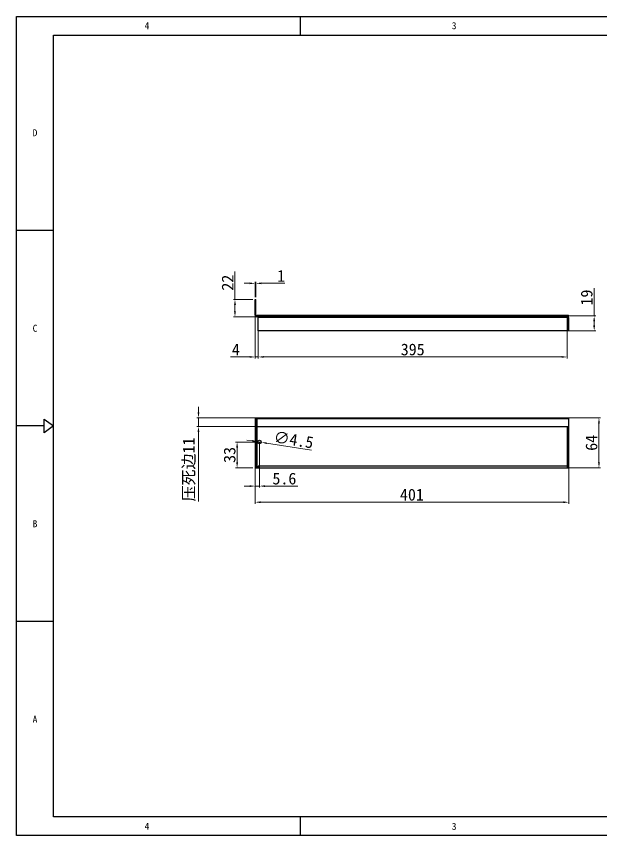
# Model space of a CAD drawing. Header units: millimetres. Extents: x 10653 to 40244, y 19163 to 29561.
# Drawn here: x 35261 to 36008, y 19564 to 20612 of the extents above; entities that cross this region are included whole.
import ezdxf
from ezdxf.enums import TextEntityAlignment as Align

# ---------------------------------------------------------------- set-up
doc = ezdxf.new("R2010")
doc.units = ezdxf.units.MM
doc.header["$PDSIZE"] = -1
doc.layers.add('02___PRT_ALL_AXES', color=7, linetype='Continuous')
doc.layers.add('print', color=30, linetype='Continuous')
doc.layers.add('dim', color=2, linetype='Continuous', lineweight=9)
doc.styles.add('Dartop', font='')
doc.styles.get('Dartop').set_extended_font_data('FangSong_GB2312')
doc.dimstyles.new('3', dxfattribs={"dimtxt": 15, "dimasz": 7, "dimexe": 2, "dimexo": 3, "dimgap": 2, "dimtad": 1, "dimzin": 9, "dimdsep": 46, "dimtxsty": 'Standard', "dimcen": 1, "dimadec": 1, "dimazin": 2, "dimtfac": 0.5, "dimtmove": 0, "dimatfit": 3, "dimfxl": 0, "dimtolj": 1, "dimlwd": 9, "dimlwe": 9, "dimarcsym": 0})

# ---------------------------------------------------------------- blocks, each defined once
blk = doc.blocks.new('*D311')
at = {"layer": 'Defpoints', "color": 0, "lineweight": 9, "transparency": 16777216}
for p in [(35965, 20221.2), (35570, 20217.8), (35965, 20176.1)]:
    blk.add_point(p, dxfattribs=at)
at = {"layer": 'dim', "color": 0, "lineweight": 9, "transparency": 16777216}
for p, q in [((35570, 20214.8), (35570, 20174.1)), ((35965, 20218.2), (35965, 20174.1)), ((35577, 20176.1), (35958, 20176.1))]:
    blk.add_line(p, q, dxfattribs=at)
for points in [[(35577, 20177.3), (35577, 20175), (35570, 20176.1)], [(35958, 20177.3), (35958, 20175), (35965, 20176.1)]]:
    blk.add_solid(points, dxfattribs=at)
at = {"layer": 'dim', "color": 0, "lineweight": 9, "transparency": 16777216, "insert": (35767.5, 20185.6), "char_height": 15, "attachment_point": 5}
blk.add_mtext('\\A1;395', dxfattribs=at)
blk = doc.blocks.new('*D312')
at = {"layer": 'Defpoints', "color": 0, "lineweight": 9, "transparency": 16777216}
for p in [(35566, 20239.6), (35570, 20217.8), (35570, 20176.1)]:
    blk.add_point(p, dxfattribs=at)
at = {"layer": 'dim', "color": 0, "lineweight": 9, "transparency": 16777216}
for p, q in [((35566, 20236.6), (35566, 20174.1)), ((35570, 20214.8), (35570, 20174.1)), ((35559, 20176.1), (35534.3, 20176.1)), ((35570, 20176.1), (35566, 20176.1)), ((35577, 20176.1), (35584, 20176.1))]:
    blk.add_line(p, q, dxfattribs=at)
for points in [[(35559, 20177.3), (35559, 20175), (35566, 20176.1)], [(35577, 20177.3), (35577, 20175), (35570, 20176.1)]]:
    blk.add_solid(points, dxfattribs=at)
at = {"layer": 'dim', "color": 0, "lineweight": 9, "transparency": 16777216, "insert": (35541.3, 20185.6), "char_height": 15, "attachment_point": 5}
blk.add_mtext('\\A1;4', dxfattribs=at)
blk = doc.blocks.new('*D313')
at = {"layer": 'Defpoints', "color": 0, "lineweight": 9, "transparency": 16777216}
for p in [(35962.1, 20228.6), (35999.6, 20228.6), (35956.3, 20209.6)]:
    blk.add_point(p, dxfattribs=at)
at = {"layer": 'dim', "color": 0, "lineweight": 9, "transparency": 16777216}
for p, q in [((35999.6, 20228.6), (35999.6, 20264.1)), ((35965.1, 20228.6), (36001.6, 20228.6)), ((35999.6, 20216.6), (35999.6, 20221.6)), ((35959.3, 20209.6), (36001.6, 20209.6))]:
    blk.add_line(p, q, dxfattribs=at)
for points in [[(35998.4, 20221.6), (36000.8, 20221.6), (35999.6, 20228.6)], [(35998.4, 20216.6), (36000.8, 20216.6), (35999.6, 20209.6)]]:
    blk.add_solid(points, dxfattribs=at)
at = {"layer": 'dim', "color": 0, "lineweight": 9, "transparency": 16777216, "insert": (35990.1, 20252.1), "char_height": 15, "attachment_point": 5, "rotation": 90}
blk.add_mtext('\\A1;19', dxfattribs=at)
blk = doc.blocks.new('*D314')
at = {"layer": 'Defpoints', "color": 0, "lineweight": 9, "transparency": 16777216}
for p in [(35566, 20249.6), (35540.2, 20227.6), (35570, 20227.6)]:
    blk.add_point(p, dxfattribs=at)
at = {"layer": 'dim', "color": 0, "lineweight": 9, "transparency": 16777216}
for p, q in [((35540.2, 20249.6), (35540.2, 20285.6)), ((35563, 20249.6), (35538.2, 20249.6)), ((35540.2, 20234.6), (35540.2, 20242.6)), ((35567, 20227.6), (35538.2, 20227.6))]:
    blk.add_line(p, q, dxfattribs=at)
for points in [[(35539, 20242.6), (35541.4, 20242.6), (35540.2, 20249.6)], [(35539, 20234.6), (35541.4, 20234.6), (35540.2, 20227.6)]]:
    blk.add_solid(points, dxfattribs=at)
at = {"layer": 'dim', "color": 0, "lineweight": 9, "transparency": 16777216, "insert": (35530.7, 20271.1), "char_height": 15, "attachment_point": 5, "rotation": 90}
blk.add_mtext('\\A1;22', dxfattribs=at)
blk = doc.blocks.new('*D315')
at = {"layer": 'Defpoints', "color": 0, "lineweight": 9, "transparency": 16777216}
for p in [(35566, 20270.3), (35566, 20249.6), (35567, 20249.6)]:
    blk.add_point(p, dxfattribs=at)
at = {"layer": 'dim', "color": 0, "lineweight": 9, "transparency": 16777216}
for p, q in [((35566, 20252.6), (35566, 20272.3)), ((35567, 20252.6), (35567, 20272.3)), ((35559, 20270.3), (35552, 20270.3)), ((35566, 20270.3), (35567, 20270.3)), ((35574, 20270.3), (35603.8, 20270.3))]:
    blk.add_line(p, q, dxfattribs=at)
for points in [[(35559, 20271.4), (35559, 20269.1), (35566, 20270.3)], [(35574, 20271.4), (35574, 20269.1), (35567, 20270.3)]]:
    blk.add_solid(points, dxfattribs=at)
at = {"layer": 'dim', "color": 0, "lineweight": 9, "transparency": 16777216, "insert": (35599.3, 20279.8), "char_height": 15, "attachment_point": 5}
blk.add_mtext('\\A1;1', dxfattribs=at)
blk = doc.blocks.new('*D316')
at = {"layer": 'Defpoints', "color": 0, "lineweight": 9, "transparency": 16777216}
for p in [(35569.4, 20067.7), (35573.8, 20067)]:
    blk.add_point(p, dxfattribs=at)
at = {"layer": 'dim', "color": 0, "lineweight": 9, "transparency": 16777216}
for p, q in [((35562.4, 20068.7), (35555.5, 20069.8)), ((35569.4, 20067.7), (35573.8, 20067)), ((35637.9, 20057.1), (35580.7, 20065.9))]:
    blk.add_line(p, q, dxfattribs=at)
for points in [[(35562.6, 20069.9), (35562.3, 20067.6), (35569.4, 20067.7)], [(35580.9, 20067.1), (35580.5, 20064.8), (35573.8, 20067)]]:
    blk.add_solid(points, dxfattribs=at)
at = {"layer": 'dim', "color": 0, "lineweight": 9, "transparency": 16777216, "insert": (35615.2, 20070.2), "char_height": 15, "attachment_point": 5, "rotation": 351.2075}
blk.add_mtext('\\A1;∅4.5', dxfattribs=at)
blk = doc.blocks.new('*D317')
at = {"layer": 'Defpoints', "color": 0, "lineweight": 9, "transparency": 16777216}
for p in [(35493.5, 20098.3), (35778.8, 20098.3), (35778.6, 20087.3)]:
    blk.add_point(p, dxfattribs=at)
at = {"layer": 'dim', "color": 0, "lineweight": 9, "transparency": 16777216}
for p, q in [((35493.5, 20105.3), (35493.5, 20112.3)), ((35775.8, 20098.3), (35491.5, 20098.3)), ((35493.5, 20098.3), (35493.5, 20087.3)), ((35775.6, 20087.3), (35491.5, 20087.3)), ((35493.5, 20080.3), (35493.5, 19991.2))]:
    blk.add_line(p, q, dxfattribs=at)
for points in [[(35492.4, 20105.3), (35494.7, 20105.3), (35493.5, 20098.3)], [(35492.4, 20080.3), (35494.7, 20080.3), (35493.5, 20087.3)]]:
    blk.add_solid(points, dxfattribs=at)
at = {"layer": 'dim', "color": 0, "lineweight": 9, "transparency": 16777216, "insert": (35481.8, 20032.3), "char_height": 15, "attachment_point": 5, "rotation": 90}
blk.add_mtext('\\A1;{\\fSimSun|b0|i0|c134|p2;压死边}11', dxfattribs=at)
blk = doc.blocks.new('*D318')
at = {"layer": 'Defpoints', "color": 0, "lineweight": 9, "transparency": 16777216}
for p in [(35566, 20069.8), (35571.6, 20070.5), (35566, 20011)]:
    blk.add_point(p, dxfattribs=at)
at = {"layer": 'dim', "color": 0, "lineweight": 9, "transparency": 16777216}
for p, q in [((35566, 20066.8), (35566, 20009)), ((35571.6, 20067.5), (35571.6, 20009)), ((35559, 20011), (35552, 20011)), ((35566, 20011), (35571.6, 20011)), ((35578.6, 20011), (35620.4, 20011))]:
    blk.add_line(p, q, dxfattribs=at)
for points in [[(35559, 20012.1), (35559, 20009.8), (35566, 20011)], [(35578.6, 20012.1), (35578.6, 20009.8), (35571.6, 20011)]]:
    blk.add_solid(points, dxfattribs=at)
at = {"layer": 'dim', "color": 0, "lineweight": 9, "transparency": 16777216, "insert": (35603.4, 20020.5), "char_height": 15, "attachment_point": 5}
blk.add_mtext('\\A1;5.6', dxfattribs=at)
blk = doc.blocks.new('*D319')
at = {"layer": 'Defpoints', "color": 0, "lineweight": 9, "transparency": 16777216}
for p in [(35571.6, 20067.3), (35542.9, 20034.3), (35566, 20034.3)]:
    blk.add_point(p, dxfattribs=at)
at = {"layer": 'dim', "color": 0, "lineweight": 9, "transparency": 16777216}
for p, q in [((35568.6, 20067.3), (35540.9, 20067.3)), ((35542.9, 20060.3), (35542.9, 20041.3)), ((35563, 20034.3), (35540.9, 20034.3))]:
    blk.add_line(p, q, dxfattribs=at)
for points in [[(35541.8, 20060.3), (35544.1, 20060.3), (35542.9, 20067.3)], [(35541.8, 20041.3), (35544.1, 20041.3), (35542.9, 20034.3)]]:
    blk.add_solid(points, dxfattribs=at)
at = {"layer": 'dim', "color": 0, "lineweight": 9, "transparency": 16777216, "insert": (35533.4, 20050.8), "char_height": 15, "attachment_point": 5, "rotation": 90}
blk.add_mtext('\\A1;33', dxfattribs=at)
blk = doc.blocks.new('*D320')
at = {"layer": 'Defpoints', "color": 0, "lineweight": 9, "transparency": 16777216}
for p in [(35566, 20043), (35967, 20043), (35967, 19990.4)]:
    blk.add_point(p, dxfattribs=at)
at = {"layer": 'dim', "color": 0, "lineweight": 9, "transparency": 16777216}
for p, q in [((35566, 20040), (35566, 19988.4)), ((35967, 20040), (35967, 19988.4)), ((35573, 19990.4), (35960, 19990.4))]:
    blk.add_line(p, q, dxfattribs=at)
for points in [[(35573, 19991.5), (35573, 19989.2), (35566, 19990.4)], [(35960, 19991.5), (35960, 19989.2), (35967, 19990.4)]]:
    blk.add_solid(points, dxfattribs=at)
at = {"layer": 'dim', "color": 0, "lineweight": 9, "transparency": 16777216, "insert": (35766.5, 19999.9), "char_height": 15, "attachment_point": 5}
blk.add_mtext('\\A1;401', dxfattribs=at)
blk = doc.blocks.new('*D321')
at = {"layer": 'Defpoints', "color": 0, "lineweight": 9, "transparency": 16777216}
for p in [(35952.3, 20098.3), (36005.7, 20098.3), (35955.4, 20034.3)]:
    blk.add_point(p, dxfattribs=at)
at = {"layer": 'dim', "color": 0, "lineweight": 9, "transparency": 16777216}
for p, q in [((35955.3, 20098.3), (36007.7, 20098.3)), ((36005.7, 20041.3), (36005.7, 20091.3)), ((35958.4, 20034.3), (36007.7, 20034.3))]:
    blk.add_line(p, q, dxfattribs=at)
for points in [[(36004.6, 20091.3), (36006.9, 20091.3), (36005.7, 20098.3)], [(36004.6, 20041.3), (36006.9, 20041.3), (36005.7, 20034.3)]]:
    blk.add_solid(points, dxfattribs=at)
at = {"layer": 'dim', "color": 0, "lineweight": 9, "transparency": 16777216, "insert": (35996.2, 20066.3), "char_height": 15, "attachment_point": 5, "rotation": 90}
blk.add_mtext('\\A1;64', dxfattribs=at)

msp = doc.modelspace()

# ---------------------------------------------------------------- linework, layer by layer
at = {"color": 0}
for p, q in [((35624.058, 20587.823), (35624.058, 20611.632)), ((35308.24, 19587.833), (35308.24, 20587.823)), ((35308.24, 20587.823), (36725.583, 20587.823)), ((35308.24, 20337.825), (35260.621, 20337.825)), ((35296.335, 20087.828), (35260.621, 20087.828)), ((35308.24, 19837.831), (35260.621, 19837.831)), ((36725.583, 19587.833), (35308.24, 19587.833)), ((35624.058, 19564.024), (35624.058, 19587.833))]:
    msp.add_line(p, q, dxfattribs=at)
at = {"color": 3, "linetype": 'Continuous'}
for p, q in [((35565.977, 20229.613), (35565.977, 20249.613)), ((35567.977, 20229.613), (35966.977, 20229.613)), ((35569.977, 20227.613), (35567.977, 20227.613)), ((35965.977, 20226.613), (35965.977, 20209.613)), ((35966.696, 20227.613), (35966.977, 20227.613)), ((35565.977, 20098.32), (35565.977, 20034.32)), ((35567.977, 20098.32), (35567.977, 20087.32)), ((35567.977, 20098.32), (35966.977, 20098.32)), ((35567.977, 20097.32), (35966.977, 20097.32)), ((35966.977, 20098.32), (35966.977, 20087.32)), ((35567.977, 20087.32), (35966.977, 20087.32))]:
    msp.add_line(p, q, dxfattribs=at)
at = {"color": 7, "linetype": 'Continuous'}
for p, q in [((35565.977, 20249.613), (35566.977, 20249.613)), ((35566.977, 20229.613), (35566.977, 20249.613)), ((35565.977, 20229.613), (35566.977, 20229.613)), ((35567.977, 20227.613), (35567.977, 20229.613)), ((35966.977, 20227.613), (35966.977, 20229.613)), ((35567.977, 20228.613), (35966.977, 20228.613)), ((35569.977, 20209.613), (35569.977, 20228.613)), ((35964.977, 20226.613), (35569.977, 20226.613)), ((35964.977, 20228.613), (35964.977, 20209.613)), ((35966.977, 20226.613), (35965.977, 20226.613)), ((35966.977, 20226.613), (35966.977, 20209.613)), ((35964.977, 20209.613), (35569.977, 20209.613)), ((35966.977, 20209.613), (35965.977, 20209.613)), ((35565.977, 20098.32), (35567.977, 20098.32)), ((35566.977, 20098.32), (35566.977, 20034.32)), ((35567.977, 20087.32), (35567.977, 20034.32)), ((35964.977, 20086.32), (35966.977, 20086.32)), ((35964.977, 20086.32), (35964.977, 20034.32)), ((35966.977, 20087.32), (35966.977, 20034.32)), ((35565.977, 20034.32), (35966.977, 20034.32)), ((35569.977, 20036.32), (35569.977, 20034.32)), ((35964.977, 20036.32), (35569.977, 20036.32))]:
    msp.add_line(p, q, dxfattribs=at)
at = {"color": 0}
msp.add_lwpolyline([(35308.24, 20087.828), (35296.335, 20078.899), (35296.335, 20096.756), (35308.24, 20087.828)], close=True, dxfattribs=at)
at = {"color": 3, "linetype": 'Continuous'}
for centre, radius, start, end in [((35567.977, 20229.613), 2, 180, 270), ((35964.977, 20226.613), 1, 0, 90)]:
    msp.add_arc(centre, radius, start, end, dxfattribs=at)
at = {"color": 7, "linetype": 'Continuous'}
for centre, radius, start, end in [((35567.977, 20229.613), 1, 180, 270), ((35964.977, 20226.613), 2, 0, 90)]:
    msp.add_arc(centre, radius, start, end, dxfattribs=at)
at = {"layer": '02___PRT_ALL_AXES', "color": 7, "linetype": 'Continuous'}
msp.add_circle((35571.577, 20067.32), 2.25, dxfattribs=at)
at = {"layer": 'print'}
msp.add_lwpolyline([(35260.621, 20611.632), (36773.201, 20611.632), (36773.201, 19564.024), (35260.621, 19564.024)], close=True, dxfattribs=at)

# ---------------------------------------------------------------- texts
at = {"color": 0, "style": 'Dartop'}
for s, p in [('4', (35427.632, 20599.727)), ('3', (35820.485, 20599.727)), ('D', (35284.431, 20462.824)), ('C', (35284.431, 20212.827)), ('B', (35284.431, 19962.829)), ('A', (35284.431, 19712.832)), ('4', (35427.632, 19575.929)), ('3', (35820.485, 19575.929))]:
    msp.add_text(s, height=8.928, dxfattribs=at).set_placement(p, align=Align.MIDDLE_CENTER)

# ---------------------------------------------------------------- dimensions: what is measured, and where the dimension line sits
at = {"layer": 'dim', "lineweight": 9}
for base, p1, p2, picture, middle in [((35540.188, 20227.613), (35565.977, 20249.613), (35569.977, 20227.613), '*D314', (35540.188, 20271.113)), ((35999.602, 20228.613), (35956.285, 20209.613), (35962.067, 20228.613), '*D313', (35999.602, 20252.079))]:
    dim = msp.add_linear_dim(base=base, p1=p1, p2=p2, angle=90, dimstyle='3', dxfattribs=at)
    dim.commit()
    dim.dimension.update_dxf_attribs({"geometry": picture, "text_midpoint": middle, "dimtype": 160})
for base, p1, p2, picture, middle in [((35565.977, 20270.252), (35566.977, 20249.613), (35565.977, 20249.613), '*D315', (35599.292, 20270.252)), ((35569.977, 20176.117), (35565.977, 20239.613), (35569.977, 20217.829), '*D312', (35541.273, 20176.117)), ((35565.977, 20010.955), (35571.577, 20070.45), (35565.977, 20069.751), '*D318', (35603.38, 20010.955))]:
    dim = msp.add_linear_dim(base=base, p1=p1, p2=p2, dimstyle='3', dxfattribs=at)
    dim.commit()
    dim.dimension.update_dxf_attribs({"geometry": picture, "text_midpoint": middle, "dimtype": 160})
for base, p1, p2, picture, middle in [((35964.977, 20176.117), (35569.977, 20217.829), (35964.977, 20221.157), '*D311', (35767.477, 20185.617)), ((35966.977, 19990.357), (35565.977, 20043.017), (35966.977, 20043.017), '*D320', (35766.477, 19999.857))]:
    dim = msp.add_linear_dim(base=base, p1=p1, p2=p2, dimstyle='3', dxfattribs=at)
    dim.commit()
    dim.dimension.update_dxf_attribs({"geometry": picture, "text_midpoint": middle})
dim = msp.add_linear_dim(base=(35493.536, 20098.32), p1=(35778.647, 20087.32), p2=(35778.8, 20098.32), angle=90, text='{\\fSimSun|b0|i0|c134|p2;压死边}<>', dimstyle='3', dxfattribs=at)
dim.commit()
dim.dimension.update_dxf_attribs({"geometry": '*D317', "text_midpoint": (35493.536, 20032.278), "dimtype": 160})
for base, p1, p2, picture, middle in [((36005.718, 20098.32), (35955.356, 20034.32), (35952.292, 20098.32), '*D321', (35996.218, 20066.32)), ((35542.926, 20034.32), (35571.577, 20067.32), (35565.977, 20034.32), '*D319', (35533.426, 20050.82))]:
    dim = msp.add_linear_dim(base=base, p1=p1, p2=p2, angle=90, dimstyle='3', dxfattribs=at)
    dim.commit()
    dim.dimension.update_dxf_attribs({"geometry": picture, "text_midpoint": middle})
dim = msp.add_diameter_dim_2p(p1=(35569.353, 20067.664), p2=(35573.8, 20066.976), dimstyle='3', dxfattribs=at)
dim.commit()
dim.dimension.update_dxf_attribs({"geometry": '*D316', "text_midpoint": (35613.698, 20060.805), "dimtype": 163})

doc.saveas('drawing.dxf')
